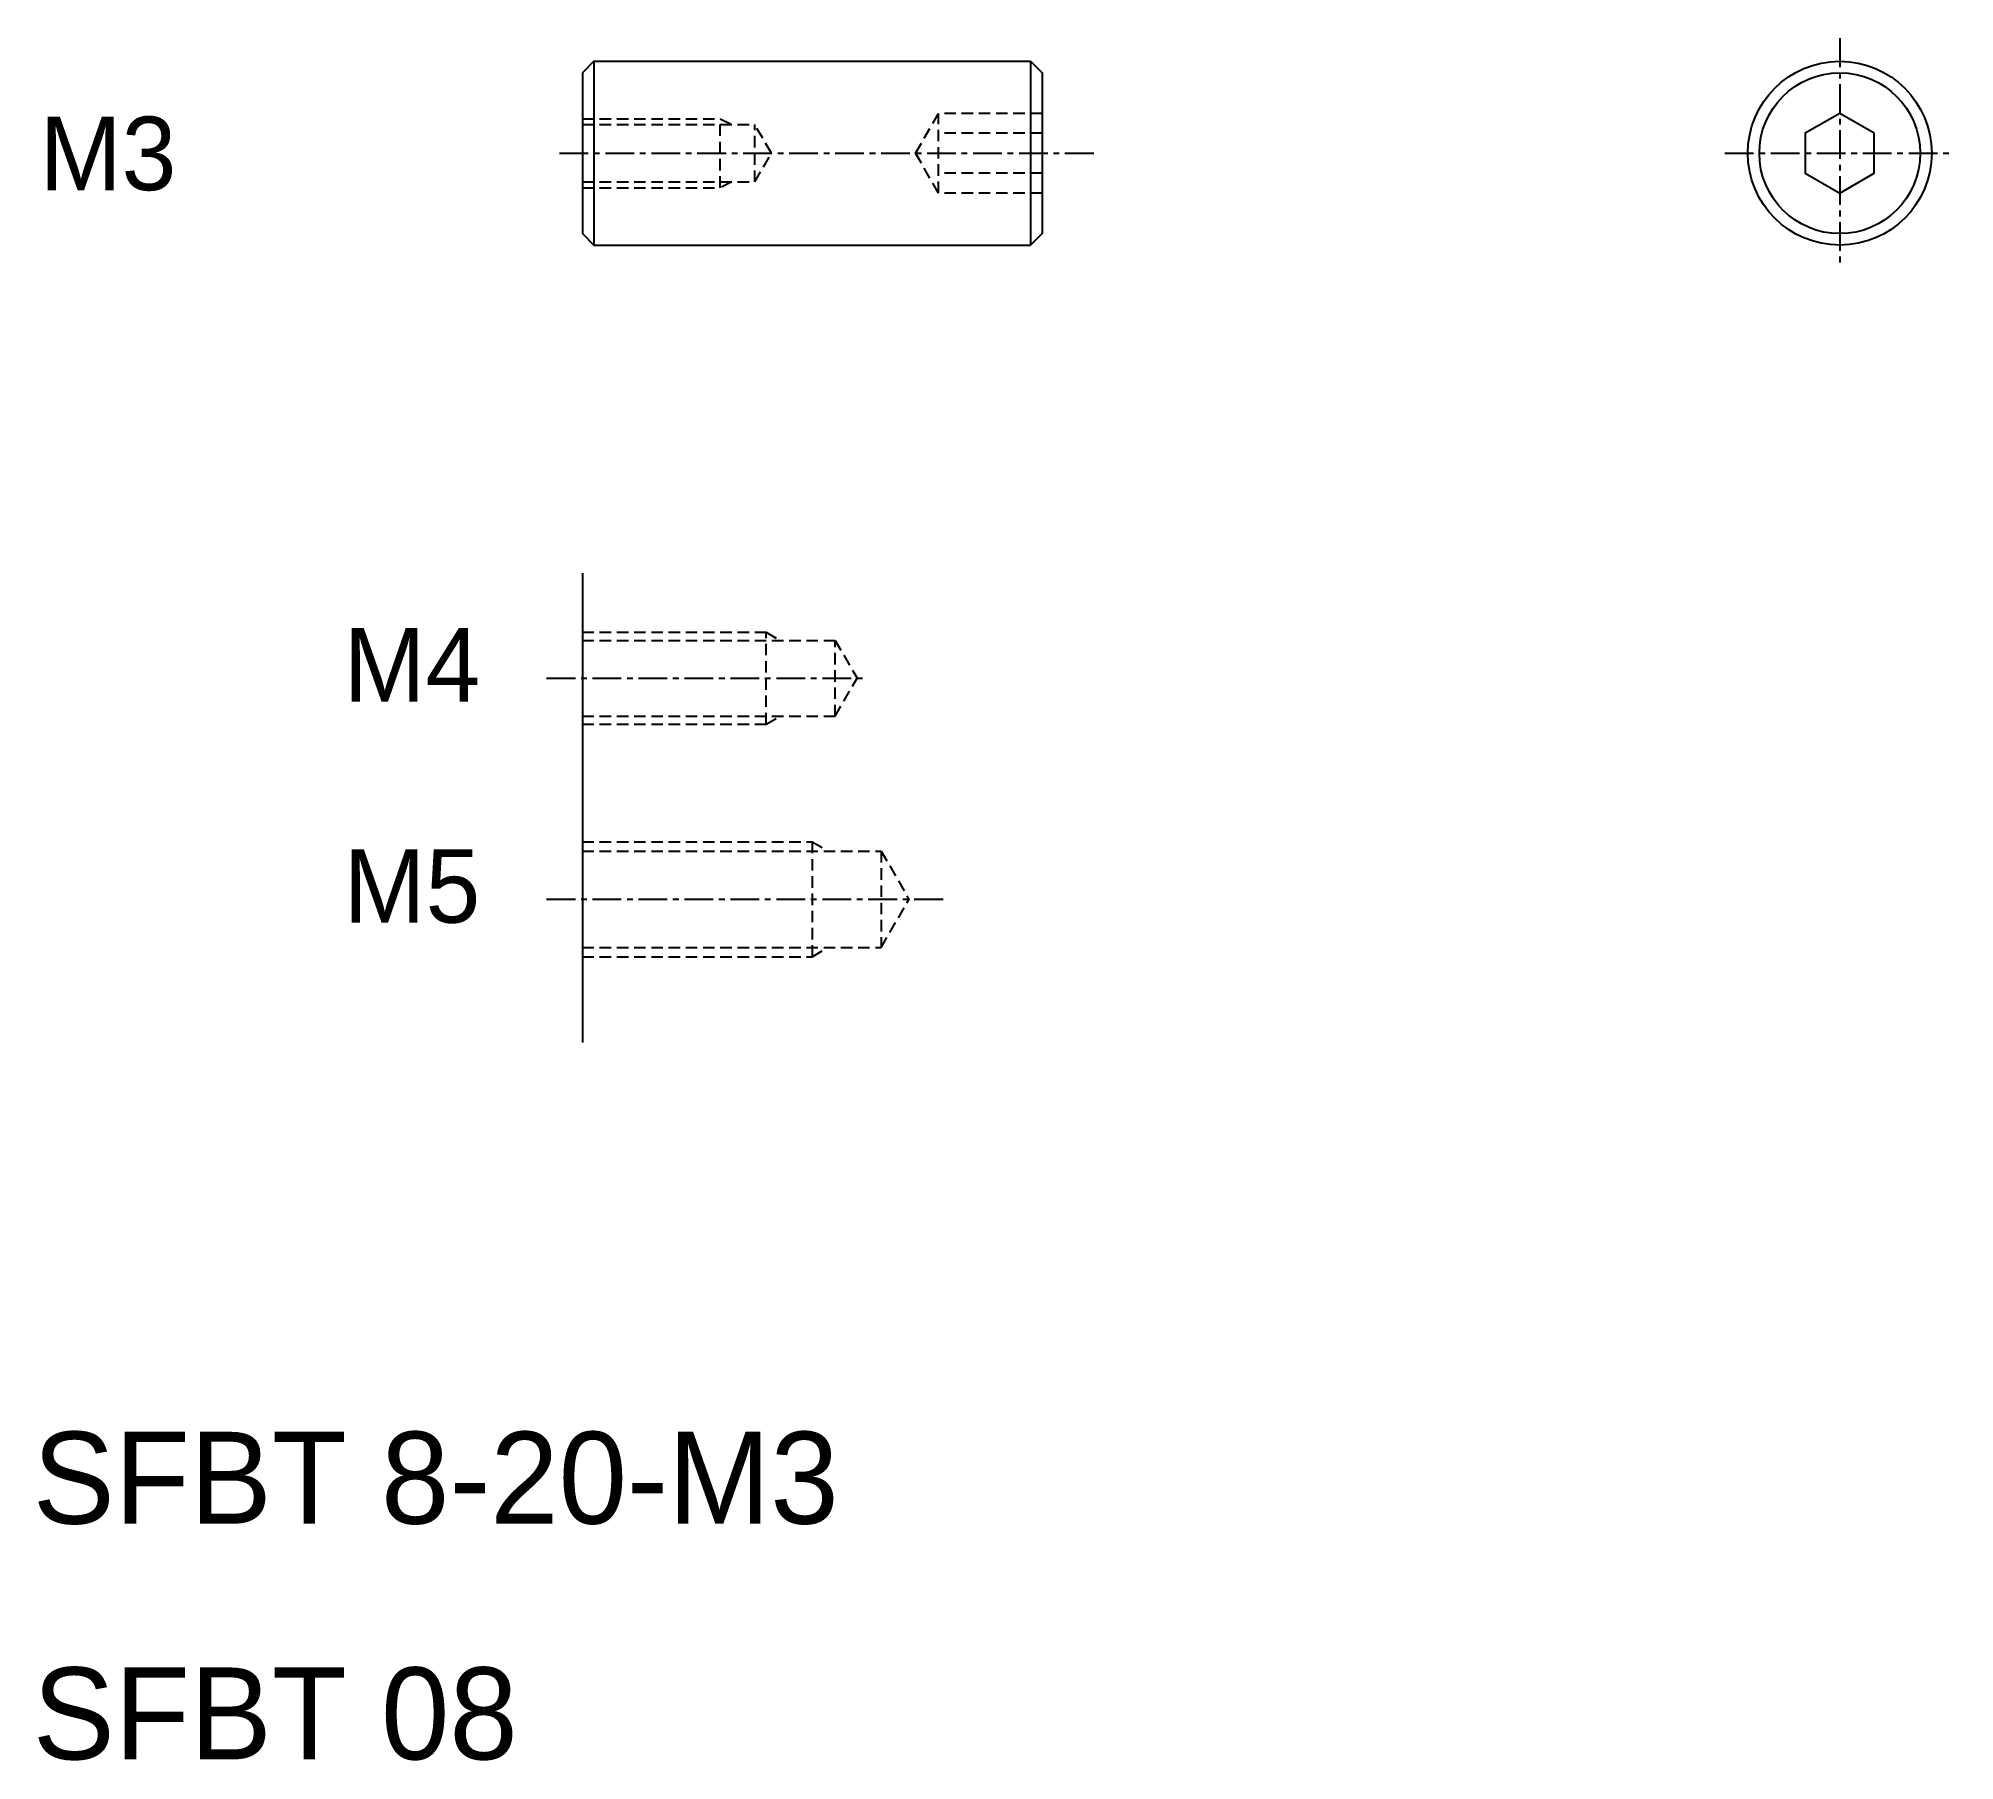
# Model space of a CAD drawing. Extents: x 64.9 to 148.3, y 70.8 to 145.8.
import ezdxf

# ---------------------------------------------------------------- set-up
doc = ezdxf.new("R2010")
doc.units = 0
doc.linetypes.add('CENTER', pattern=[2, 1.25, -0.25, 0.25, -0.25])
doc.linetypes.add('DASHED', pattern=[0.75, 0.5, -0.25])
doc.layers.get('0').update_dxf_attribs({"linetype": 'CONTINUOUS'})
doc.layers.add('CENTER', color=1, linetype='CENTER')

msp = doc.modelspace()

# ---------------------------------------------------------------- linework, layer by layer
at = {"color": 7, "linetype": 'CONTINUOUS'}
for p, q in [((89.038, 144.755), (88.538, 144.255)), ((89.038, 144.755), (108.038, 144.755)), ((89.038, 144.755), (89.038, 136.755)), ((108.038, 144.755), (108.038, 136.755)), ((108.038, 144.755), (108.538, 144.255)), ((88.538, 144.255), (88.538, 137.255)), ((108.538, 144.255), (108.538, 137.255)), ((88.538, 137.255), (89.038, 136.755)), ((108.538, 137.255), (108.038, 136.755)), ((89.038, 136.755), (108.038, 136.755)), ((88.538, 122.473), (88.538, 102.063))]:
    msp.add_line(p, q, dxfattribs=at)
at = {"color": 3, "linetype": 'DASHED'}
for p, q in [((88.538, 142.255), (94.538, 142.255)), ((88.538, 142.005), (96.038, 142.005)), ((94.538, 139.255), (94.538, 142.255)), ((94.538, 142.255), (95.038, 142.005)), ((96.038, 139.505), (96.038, 142.005)), ((96.76, 140.755), (96.038, 142.005)), ((103.038, 140.755), (104.038, 142.487)), ((104.038, 139.023), (104.038, 142.487)), ((108.538, 142.487), (104.038, 142.487)), ((108.538, 141.621), (104.038, 141.621)), ((96.038, 139.505), (96.76, 140.755)), ((104.038, 139.023), (103.038, 140.755)), ((88.538, 139.505), (96.038, 139.505)), ((95.038, 139.505), (94.538, 139.255)), ((108.538, 139.889), (104.038, 139.889)), ((88.538, 139.255), (94.538, 139.255)), ((108.538, 139.023), (104.038, 139.023)), ((88.538, 119.907), (96.538, 119.907)), ((88.538, 119.557), (99.538, 119.557)), ((96.538, 115.907), (96.538, 119.907)), ((96.538, 119.907), (97.144, 119.557)), ((99.538, 119.557), (100.49, 117.907)), ((99.538, 116.257), (99.538, 119.557)), ((99.538, 116.257), (100.49, 117.907)), ((88.538, 116.257), (99.538, 116.257)), ((96.538, 115.907), (97.144, 116.257)), ((88.538, 115.907), (96.538, 115.907)), ((88.538, 110.789), (98.538, 110.789)), ((88.538, 110.389), (101.538, 110.389)), ((98.538, 110.789), (98.538, 105.789)), ((98.538, 110.789), (99.144, 110.439)), ((101.538, 110.389), (101.538, 106.189)), ((101.538, 110.389), (102.75, 108.289)), ((101.538, 106.189), (102.75, 108.289)), ((88.538, 106.189), (101.538, 106.189)), ((98.538, 105.789), (99.144, 106.139)), ((88.538, 105.789), (98.538, 105.789))]:
    msp.add_line(p, q, dxfattribs=at)
for p, q in [((108.538, 142.505), (108.538, 142.505)), ((108.538, 140.755), (108.538, 140.755))]:
    msp.add_line(p, q)
at = {"color": 7, "linetype": 'CONTINUOUS'}
msp.add_lwpolyline([(144.754, 141.621), (143.254, 142.487), (141.754, 141.621), (141.754, 139.889), (143.254, 139.023), (144.754, 139.889)], close=True, dxfattribs=at)
for radius in [4, 3.5]:
    msp.add_circle((143.254, 140.755), radius, dxfattribs=at)
at = {"layer": 'CENTER', "color": 1, "linetype": 'CENTER'}
for p, q in [((143.254, 145.755), (143.254, 135.755)), ((87.538, 140.755), (110.996, 140.755)), ((138.254, 140.755), (148.254, 140.755)), ((86.98, 117.907), (100.932, 117.907)), ((86.98, 108.289), (104.238, 108.289))]:
    msp.add_line(p, q, dxfattribs=at)

# ---------------------------------------------------------------- texts
at = {"color": 7, "linetype": 'CONTINUOUS'}
for s, height, p in [('M3', 3.2, (64.923, 139.146)), ('M4', 3.2, (78.148, 116.887)), ('M5', 3.2, (78.148, 107.269)), ('SFBT 8-20-M3', 4, (64.618, 81.116)), ('SFBT 08', 4, (64.618, 70.86))]:
    msp.add_text(s, height=height, dxfattribs=at).set_placement(p)

doc.saveas('drawing.dxf')
